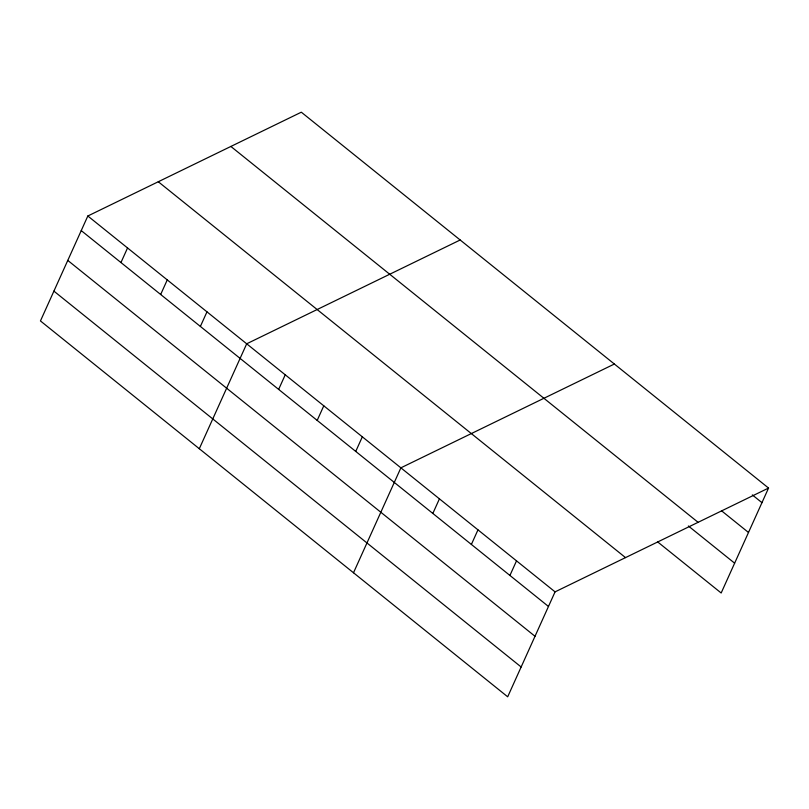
<?xml version="1.0" encoding="UTF-8"?>
<svg xmlns="http://www.w3.org/2000/svg" width="809" height="809" viewBox="0 0 809 809"><rect width="100%" height="100%" fill="white"/><g stroke="black" fill="none" stroke-linecap="round" stroke-linejoin="round"><path stroke-width="1.21" d="M87.827 216.003L40.45 320.94L507.688 696.802L555.065 591.864L768.55 488.06L301.312 112.198L87.827 216.003L555.065 591.864M120.956 262.551L127.549 247.948M160.667 294.496L167.261 279.894M200.379 326.442L206.973 311.849M199.307 448.732L246.694 343.795L460.179 239.99M278.65 389.402L285.233 374.81M317.189 420.417L323.782 405.815M355.738 451.422L362.331 436.82M353.503 572.772L400.88 467.835L614.365 364.03M432.835 513.442L439.429 498.84M471.384 544.447L477.967 529.855M509.923 575.462L516.516 560.859M768.55 488.06L721.173 592.997L657.565 541.838M752.319 494.906L761.957 502.662M721.517 510.762L748.497 532.474M230.868 146.449L698.096 522.321M688.378 525.981L734.633 563.185M158.281 181.742L625.519 557.613M81.234 230.595L548.472 606.467M67.774 260.407L535.012 636.279M53.91 291.129L521.148 666.99"/></g></svg>
